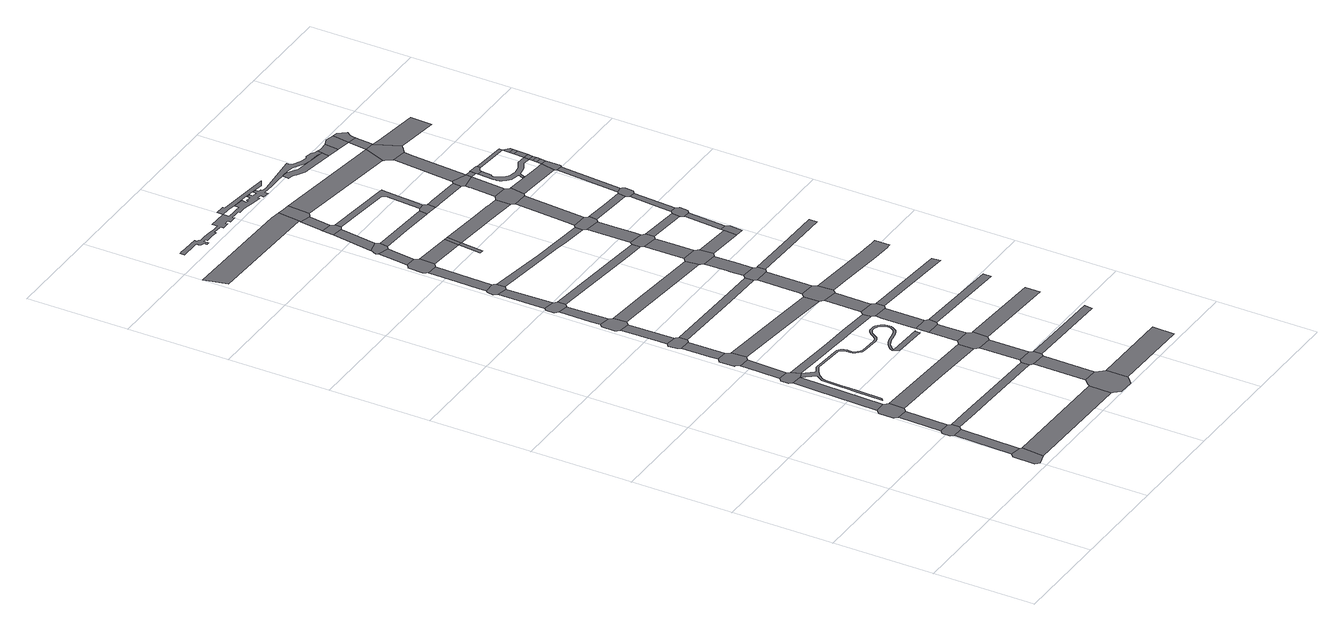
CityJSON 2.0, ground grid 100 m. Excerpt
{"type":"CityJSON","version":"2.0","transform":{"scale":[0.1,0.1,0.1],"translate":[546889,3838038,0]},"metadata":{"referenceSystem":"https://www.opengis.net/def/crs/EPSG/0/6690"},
"CityObjects":{
"road1":{"type":"Road","geometry":[{"type":"MultiSurface","lod":"1","boundaries":[[[0,1,2,3,4,5,6,7,8,9,10]]]}]},
"road2":{"type":"Road","attributes":{"RoadStructureAttribute.sectionType":"1"},"geometry":[{"type":"MultiSurface","lod":"1","boundaries":[[[11,0,10,12,13]]]}]},
"road3":{"type":"Road","geometry":[{"type":"MultiSurface","lod":"1","boundaries":[[[14,15,16,17,18,11,13,19,20,21,22,23,24,25]]]}]},
"road4":{"type":"Road","attributes":{"RoadStructureAttribute.sectionType":"1"},"geometry":[{"type":"MultiSurface","lod":"1","boundaries":[[[26,27,14,25,28]]]}]},
"road5":{"type":"Road","geometry":[{"type":"MultiSurface","lod":"1","boundaries":[[[29,30,31,32,33,26,28,34,35,36,37,38,39]]]}]},
"road6":{"type":"Road","attributes":{"RoadStructureAttribute.sectionType":"1"},"geometry":[{"type":"MultiSurface","lod":"1","boundaries":[[[40,41,29,39,42,43]]]}]},
"road7":{"type":"Road","attributes":{"RoadStructureAttribute.sectionType":"1"},"geometry":[{"type":"MultiSurface","lod":"1","boundaries":[[[9,8,44,45]]]}]},
"road8":{"type":"Road","geometry":[{"type":"MultiSurface","lod":"1","boundaries":[[[46,47,48,49,50,40,43,51,52,53,54,55,56]]]}]},
"road9":{"type":"Road","attributes":{"RoadStructureAttribute.sectionType":"1"},"geometry":[{"type":"MultiSurface","lod":"1","boundaries":[[[57,58,46,56,59]]]}]},
"road10":{"type":"Road","attributes":{"RoadStructureAttribute.sectionType":"1"},"geometry":[{"type":"MultiSurface","lod":"1","boundaries":[[[60,61,22,21,62,63,64,65]]]}]},
"road11":{"type":"Road","geometry":[{"type":"MultiSurface","lod":"1","boundaries":[[[66,67,68,69,70,71,72,57,59,73,74,75,76,77,78]]]}]},
"road12":{"type":"Road","attributes":{"RoadStructureAttribute.sectionType":"1"},"geometry":[{"type":"MultiSurface","lod":"1","boundaries":[[[79,80,66,78,81]]]}]},
"road13":{"type":"Road","attributes":{"RoadStructureAttribute.sectionType":"1"},"geometry":[{"type":"MultiSurface","lod":"1","boundaries":[[[82,83,84,85,37,36,86,87,88,89]]]}]},
"road14":{"type":"Road","geometry":[{"type":"MultiSurface","lod":"1","boundaries":[[[90,91,92,93,94,95,96,79,81,97,98,99,100,101,102,103]]]}]},
"road15":{"type":"Road","attributes":{"RoadStructureAttribute.sectionType":"1"},"geometry":[{"type":"MultiSurface","lod":"1","boundaries":[[[104,105,106,90,103,107]]]}]},
"road16":{"type":"Road","attributes":{"RoadStructureAttribute.sectionType":"1"},"geometry":[{"type":"MultiSurface","lod":"1","boundaries":[[[108,109,110,111,112,113,114,115,116,117,118,119,120,121,122,123,124,125,126,127,128,129,130,131,132,133,134,135,136,137,138,139,140,141,142,143,144,145,146,147,148,149,150,151,152,153,154,155,156,157,158,159,160,161,162,163,164,165,166,167,168,169,170,171,172,173,174,175,176,177,178,179,180,181,182,183,184,185,186,187,188,189,190,191,192,193,194,195,196,197,198,199,200,201,202,203,204,205,206,207,208,209,210,211,212,213,214,215,216,217,218,219,220,221,222,223,224,225,51,43]]]}]},
"road17":{"type":"Road","geometry":[{"type":"MultiSurface","lod":"1","boundaries":[[[226,227,228,229,230,231,104,107,232,233,234,235,236,237]]]}]},
"road18":{"type":"Road","geometry":[{"type":"MultiSurface","lod":"1","boundaries":[[[238,239,240,45,44,241,242,243,244,245,246,247,248,249]]]}]},
"road19":{"type":"Road","attributes":{"RoadStructureAttribute.sectionType":"1"},"geometry":[{"type":"MultiSurface","lod":"1","boundaries":[[[250,251,226,237,252]]]}]},
"road20":{"type":"Road","attributes":{"RoadStructureAttribute.sectionType":"1"},"geometry":[{"type":"MultiSurface","lod":"1","boundaries":[[[253,254,255,256,257,258,54,53,259,260,261,262,263,264,265,266,267]]]}]},
"road21":{"type":"Road","geometry":[{"type":"MultiSurface","lod":"1","boundaries":[[[268,269,270,250,252,271,272,273]]]}]},
"road22":{"type":"Road","attributes":{"RoadStructureAttribute.sectionType":"1"},"geometry":[{"type":"MultiSurface","lod":"1","boundaries":[[[274,238,249,275]]]}]},
"road23":{"type":"Road","attributes":{"RoadStructureAttribute.sectionType":"1"},"geometry":[{"type":"MultiSurface","lod":"1","boundaries":[[[276,268,273,277]]]}]},
"road24":{"type":"Road","geometry":[{"type":"MultiSurface","lod":"1","boundaries":[[[278,65,64,279,274,275,280,281,282,283,284]]]}]},
"road25":{"type":"Road","attributes":{"RoadStructureAttribute.sectionType":"1"},"geometry":[{"type":"MultiSurface","lod":"1","boundaries":[[[285,76,75,286,287,288]]]}]},
"road26":{"type":"Road","geometry":[{"type":"MultiSurface","lod":"1","boundaries":[[[289,290,291,292,293,294,295,276,277,296,297,298]]]}]},
"road27":{"type":"Road","attributes":{"RoadStructureAttribute.sectionType":"1"},"geometry":[{"type":"MultiSurface","lod":"1","boundaries":[[[299,278,284,300]]]}]},
"road28":{"type":"Road","attributes":{"RoadStructureAttribute.sectionType":"1"},"geometry":[{"type":"MultiSurface","lod":"1","boundaries":[[[301,302,303,304,305,291,290,306]]]}]},
"road29":{"type":"Road","geometry":[{"type":"MultiSurface","lod":"1","boundaries":[[[307,308,89,88,299,300,309,310,311,312]]]}]},
"road30":{"type":"Road","attributes":{"RoadStructureAttribute.sectionType":"1"},"geometry":[{"type":"MultiSurface","lod":"1","boundaries":[[[313,100,99,314,315,316]]]}]},
"road31":{"type":"Road","attributes":{"function":"3","RoadStructureAttribute.sectionType":"1"},"geometry":[{"type":"MultiSurface","lod":"1","boundaries":[[[317,318,319,320,321]]]}]},
"road32":{"type":"Road","attributes":{"RoadStructureAttribute.sectionType":"1"},"geometry":[{"type":"MultiSurface","lod":"1","boundaries":[[[322,323,307,312,324,325]]]}]},
"road33":{"type":"Road","geometry":[{"type":"MultiSurface","lod":"1","boundaries":[[[326,327,328,329,330,331,332,333,301,306,334,335,336,337,338]]]}]},
"road34":{"type":"Road","attributes":{"RoadStructureAttribute.sectionType":"1"},"geometry":[{"type":"MultiSurface","lod":"1","boundaries":[[[246,245,339,340]]]}]},
"road35":{"type":"Road","geometry":[{"type":"MultiSurface","lod":"1","boundaries":[[[341,322,325,342,343,344]]]}]},
"road36":{"type":"Road","attributes":{"RoadStructureAttribute.sectionType":"1"},"geometry":[{"type":"MultiSurface","lod":"1","boundaries":[[[345,235,234,346,347,348]]]}]},
"road37":{"type":"Road","attributes":{"RoadStructureAttribute.sectionType":"1"},"geometry":[{"type":"MultiSurface","lod":"1","boundaries":[[[349,350,351,341,344,352]]]}]},
"road38":{"type":"Road","attributes":{"RoadStructureAttribute.sectionType":"1"},"geometry":[{"type":"MultiSurface","lod":"1","boundaries":[[[353,354,355,326,338,356,357]]]}]},
"road39":{"type":"Road","geometry":[{"type":"MultiSurface","lod":"1","boundaries":[[[358,359,267,266,349,352,360,361,362,363,364,365]]]}]},
"road40":{"type":"Road","geometry":[{"type":"MultiSurface","lod":"1","boundaries":[[[366,367,368,369,370,353,357,371,372,373]]]}]},
"road41":{"type":"Road","attributes":{"RoadStructureAttribute.sectionType":"1"},"geometry":[{"type":"MultiSurface","lod":"1","boundaries":[[[374,375,376,272,271,377,378,379,380]]]}]},
"road42":{"type":"Road","attributes":{"RoadStructureAttribute.sectionType":"1"},"geometry":[{"type":"MultiSurface","lod":"1","boundaries":[[[381,382,383,282,281,384,385]]]}]},
"road43":{"type":"Road","attributes":{"RoadStructureAttribute.sectionType":"1"},"geometry":[{"type":"MultiSurface","lod":"1","boundaries":[[[386,387,358,365,388,389]]]}]},
"road44":{"type":"Road","attributes":{"RoadStructureAttribute.sectionType":"1"},"geometry":[{"type":"MultiSurface","lod":"1","boundaries":[[[336,335,390,391]]]}]},
"road45":{"type":"Road","attributes":{"RoadStructureAttribute.sectionType":"1"},"geometry":[{"type":"MultiSurface","lod":"1","boundaries":[[[392,393,368,367,394,395]]]}]},
"road46":{"type":"Road","geometry":[{"type":"MultiSurface","lod":"1","boundaries":[[[396,397,288,287,398,386,389,399,400,401,402,403]]]}]},
"road47":{"type":"Road","attributes":{"RoadStructureAttribute.sectionType":"1"},"geometry":[{"type":"MultiSurface","lod":"1","boundaries":[[[404,405,298,297,406,407,408,409,410,411,412]]]}]},
"road48":{"type":"Road","attributes":{"RoadStructureAttribute.sectionType":"1"},"geometry":[{"type":"MultiSurface","lod":"1","boundaries":[[[390,413,414,415,416,417,418]]]}]},
"road49":{"type":"Road","attributes":{"RoadStructureAttribute.sectionType":"1"},"geometry":[{"type":"MultiSurface","lod":"1","boundaries":[[[310,309,419,420,421]]]}]},
"road50":{"type":"Road","geometry":[{"type":"MultiSurface","lod":"1","boundaries":[[[422,423,424,392,395,425,426,427,428,429,430,431]]]}]},
"road51":{"type":"Road","attributes":{"RoadStructureAttribute.sectionType":"1"},"geometry":[{"type":"MultiSurface","lod":"1","boundaries":[[[432,433,434,396,403,435]]]}]},
"road52":{"type":"Road","geometry":[{"type":"MultiSurface","lod":"1","boundaries":[[[391,390,418,436]]]}]},
"road53":{"type":"Road","attributes":{"RoadStructureAttribute.sectionType":"1"},"geometry":[{"type":"MultiSurface","lod":"1","boundaries":[[[437,438,422,431,439]]]}]},
"road54":{"type":"Road","geometry":[{"type":"MultiSurface","lod":"1","boundaries":[[[440,441,442,316,315,443,444,432,435,445,446,447,448,449]]]}]},
"road55":{"type":"Road","attributes":{"RoadStructureAttribute.sectionType":"1"},"geometry":[{"type":"MultiSurface","lod":"1","boundaries":[[[450,343,342,451,452]]]}]},
"road56":{"type":"Road","attributes":{"RoadStructureAttribute.sectionType":"1"},"geometry":[{"type":"MultiSurface","lod":"1","boundaries":[[[373,372,453,454,455,456,457]]]}]},
"road57":{"type":"Road","geometry":[{"type":"MultiSurface","lod":"1","boundaries":[[[458,459,321,320,437,439,460,461,462,463]]]}]},
"road58":{"type":"Road","attributes":{"RoadStructureAttribute.sectionType":"1"},"geometry":[{"type":"MultiSurface","lod":"1","boundaries":[[[464,465,466,467,468,469,470,440,449,471,472,473]]]}]},
"road59":{"type":"Road","geometry":[{"type":"MultiSurface","lod":"1","boundaries":[[[474,475,348,347,476,464,473,477,478,479,480,481,482]]]}]},
"road60":{"type":"Road","geometry":[{"type":"MultiSurface","lod":"1","boundaries":[[[483,484,485,486,487,488,489,490,491,492,493,494,495,496,497,498,499,500,501,502,503,504,505,506,507,508,509,510,511,512,513,514,515,516,517,518,519,520,521,522,523,524,525,526,527,528,529,530,531,532,533,534,535,536,537,538,539,540,541,542,543,544,545,546,547,548,549,550,551,552,553,554,555,556,557,558,559,560,561,562,563,564,565,566,567,568,569,570,571,572,573,574,575,576,577,578,579,580,581,582,583,584,585]]]}]},
"road61":{"type":"Road","attributes":{"RoadStructureAttribute.sectionType":"1"},"geometry":[{"type":"MultiSurface","lod":"1","boundaries":[[[362,361,586,587]]]}]},
"road62":{"type":"Road","attributes":{"RoadStructureAttribute.sectionType":"1"},"geometry":[{"type":"MultiSurface","lod":"1","boundaries":[[[588,589,590,428,427,591,592,593,594,595]]]}]},
"road63":{"type":"Road","geometry":[{"type":"MultiSurface","lod":"1","boundaries":[[[585,596,597,598,599,600,601,602,603,604,605,606,607,608]]]}]},
"road64":{"type":"Road","attributes":{"RoadStructureAttribute.sectionType":"1"},"geometry":[{"type":"MultiSurface","lod":"1","boundaries":[[[609,610,611,612,474,482,613,614,615]]]}]},
"road65":{"type":"Road","attributes":{"RoadStructureAttribute.sectionType":"1"},"geometry":[{"type":"MultiSurface","lod":"1","boundaries":[[[616,617,618,619,620,436,418,621,622,623,624]]]}]},
"road66":{"type":"Road","geometry":[{"type":"MultiSurface","lod":"1","boundaries":[[[625,626,627,380,379,609,615,628,629,630,631,632]]]}]},
"road67":{"type":"Road","attributes":{"RoadStructureAttribute.sectionType":"1"},"geometry":[{"type":"MultiSurface","lod":"1","boundaries":[[[633,634,635,636,400,399,637,638,639,640,641,642,643]]]}]},
"road68":{"type":"Road","attributes":{"RoadStructureAttribute.sectionType":"1"},"geometry":[{"type":"MultiSurface","lod":"1","boundaries":[[[644,645,646,647,648,625,632,649,650,651,652]]]}]},
"road69":{"type":"Road","geometry":[{"type":"MultiSurface","lod":"1","boundaries":[[[653,595,594,654,457,456,655,656,657,658]]]}]},
"road70":{"type":"Road","attributes":{"RoadStructureAttribute.sectionType":"1"},"geometry":[{"type":"MultiSurface","lod":"1","boundaries":[[[479,478,659,660]]]}]},
"road71":{"type":"Road","geometry":[{"type":"MultiSurface","lod":"1","boundaries":[[[661,662,663,412,411,664,644,652,665,666,667,668]]]}]},
"road72":{"type":"Road","attributes":{"RoadStructureAttribute.sectionType":"1"},"geometry":[{"type":"MultiSurface","lod":"1","boundaries":[[[669,447,446,670,671,672]]]}]},
"road73":{"type":"Road","attributes":{"RoadStructureAttribute.sectionType":"1"},"geometry":[{"type":"MultiSurface","lod":"1","boundaries":[[[630,629,673,674]]]}]},
"road74":{"type":"Road","attributes":{"RoadStructureAttribute.sectionType":"1"},"geometry":[{"type":"MultiSurface","lod":"1","boundaries":[[[675,676,661,668,677]]]}]},
"road75":{"type":"Road","attributes":{"RoadStructureAttribute.sectionType":"1"},"geometry":[{"type":"MultiSurface","lod":"1","boundaries":[[[678,679,658,657,680,681,682,683,684]]]}]},
"road76":{"type":"Road","geometry":[{"type":"MultiSurface","lod":"1","boundaries":[[[685,660,659,686,687,688,689]]]}]},
"road77":{"type":"Road","attributes":{"function":"3","RoadStructureAttribute.sectionType":"1"},"geometry":[{"type":"MultiSurface","lod":"1","boundaries":[[[463,462,690,691]]]}]},
"road78":{"type":"Road","attributes":{"RoadStructureAttribute.sectionType":"1"},"geometry":[{"type":"MultiSurface","lod":"1","boundaries":[[[692,693,685,689,694,695]]]}]},
"road79":{"type":"Road","geometry":[{"type":"MultiSurface","lod":"1","boundaries":[[[696,697,698,624,623,699,675,677,700,701,702,703,704]]]}]},
"road80":{"type":"Road","attributes":{"RoadStructureAttribute.sectionType":"1"},"geometry":[{"type":"MultiSurface","lod":"1","boundaries":[[[705,706,666,665,707,708,709]]]}]},
"road81":{"type":"Road","geometry":[{"type":"MultiSurface","lod":"1","boundaries":[[[710,711,674,673,712,692,695,713,714,715,716]]]}]},
"road82":{"type":"Road","attributes":{"RoadStructureAttribute.sectionType":"1"},"geometry":[{"type":"MultiSurface","lod":"1","boundaries":[[[717,718,719,720,721,722,723,724,544,725,726,727,728,729,730,731,732,733,554]]]}]},
"road83":{"type":"Road","attributes":{"RoadStructureAttribute.sectionType":"1"},"geometry":[{"type":"MultiSurface","lod":"1","boundaries":[[[734,735,736,737,738,696,704]]]}]},
"road84":{"type":"Road","geometry":[{"type":"MultiSurface","lod":"1","boundaries":[[[739,740,684,683,736,735,741]]]}]},
"road85":{"type":"Road","attributes":{"RoadStructureAttribute.sectionType":"1"},"geometry":[{"type":"MultiSurface","lod":"1","boundaries":[[[742,743,710,716,744,745]]]}]},
"road86":{"type":"Road","attributes":{"RoadStructureAttribute.sectionType":"1"},"geometry":[{"type":"MultiSurface","lod":"1","boundaries":[[[741,735,746,747]]]}]},
"road87":{"type":"Road","geometry":[{"type":"MultiSurface","lod":"1","boundaries":[[[748,749,750,751,752,709,708,753,754,742,745,755,756,757]]]}]},
"road88":{"type":"Road","attributes":{"RoadStructureAttribute.sectionType":"1"},"geometry":[{"type":"MultiSurface","lod":"1","boundaries":[[[758,759,760,739,741,761,762,763]]]}]},
"road89":{"type":"Road","attributes":{"RoadStructureAttribute.sectionType":"1"},"geometry":[{"type":"MultiSurface","lod":"1","boundaries":[[[764,765,702,701,766,767,768,769]]]}]},
"road90":{"type":"Road","geometry":[{"type":"MultiSurface","lod":"1","boundaries":[[[770,771,747,746,772,773,774,775,776,777,778,779,780]]]}]},
"road91":{"type":"Road","geometry":[{"type":"MultiSurface","lod":"1","boundaries":[[[781,555,554,733,782,783]]]}]},
"road92":{"type":"Road","attributes":{"RoadStructureAttribute.sectionType":"1"},"geometry":[{"type":"MultiSurface","lod":"1","boundaries":[[[784,785,786,750,749,787]]]}]},
"road93":{"type":"Road","attributes":{"RoadStructureAttribute.sectionType":"1"},"geometry":[{"type":"MultiSurface","lod":"1","boundaries":[[[772,788,789,790,791,792,793,794,795,796,797,798,799,800,801,802,803,804,805,806,807,808,809,810,811,812,813,814,815,816,817,818,819,820,821,822,823,824,825,826,827,773]]]}]},
"road94":{"type":"Road","geometry":[{"type":"MultiSurface","lod":"1","boundaries":[[[691,690,828,758,763,829,830,831,832,833]]]}]},
"road95":{"type":"Road","attributes":{"RoadStructureAttribute.sectionType":"1"},"geometry":[{"type":"MultiSurface","lod":"1","boundaries":[[[834,783,782,835,836]]]}]},
"road96":{"type":"Road","attributes":{"RoadStructureAttribute.sectionType":"1"},"geometry":[{"type":"MultiSurface","lod":"1","boundaries":[[[835,691,833,837,838]]]}]},
"road97":{"type":"Road","geometry":[{"type":"MultiSurface","lod":"1","boundaries":[[[769,768,839,784,787,840,841,842,843]]]}]},
"road98":{"type":"Road","attributes":{"RoadStructureAttribute.sectionType":"1"},"geometry":[{"type":"MultiSurface","lod":"1","boundaries":[[[844,780,779,845,846]]]}]},
"road99":{"type":"Road","attributes":{"RoadStructureAttribute.sectionType":"1"},"geometry":[{"type":"MultiSurface","lod":"1","boundaries":[[[847,769,843,848]]]}]},
"road100":{"type":"Road","geometry":[{"type":"MultiSurface","lod":"1","boundaries":[[[849,847,848,850]]]}]},
"road101":{"type":"Road","geometry":[{"type":"MultiSurface","lod":"1","boundaries":[[[836,835,838,851,852,853,854,855]]]}]},
"road102":{"type":"Road","attributes":{"RoadStructureAttribute.sectionType":"1"},"geometry":[{"type":"MultiSurface","lod":"1","boundaries":[[[808,849,850,856]]]}]},
"road103":{"type":"Road","geometry":[{"type":"MultiSurface","lod":"1","boundaries":[[[809,808,856,857]]]}]},
"road104":{"type":"Road","attributes":{"RoadStructureAttribute.sectionType":"1"},"geometry":[{"type":"MultiSurface","lod":"1","boundaries":[[[858,809,857,859]]]}]},
"road105":{"type":"Road","geometry":[{"type":"MultiSurface","lod":"1","boundaries":[[[860,858,859,861]]]}]},
"road106":{"type":"Road","attributes":{"RoadStructureAttribute.sectionType":"1"},"geometry":[{"type":"MultiSurface","lod":"1","boundaries":[[[845,862,863,860,861,864]]]}]},
"road107":{"type":"Road","attributes":{"function":"3","RoadStructureAttribute.sectionType":"1"},"geometry":[{"type":"MultiSurface","lod":"1","boundaries":[[[865,833,832,866,867]]]}]}
},
"vertices":[
[1012,352,0],[1006,348,0],[991,334,0],[976,320,0],[969,100,0],[989,80,0],[998,71,0],[1004,65,0],[1114,98,0],[1134,318,0],[1121,331,0],
[1027,926,0],[1121,340,0],[1136,925,0],
[1030,1062,0],[1025,1058,0],[1002,1035,0],[1000,956,0],[1021,932,0],[1141,930,0],[1145,934,0],[1165,953,0],[1165,1033,0],[1147,1054,0],[1145,1056,0],[1141,1060,0],
[1042,1490,0],[1042,1489,0],[1152,1485,0],
[1049,1711,0],[1049,1710,0],[1012,1675,0],[1007,1526,0],[1013,1520,0],[1153,1486,0],[1185,1517,0],[1189,1520,0],[1193,1670,0],[1159,1708,0],[1158,1709,0],
[1074,2558,0],[1067,2331,0],[1170,2117,0],[1184,2547,0],
[2282,80,0],[2291,300,0],
[1079,2692,0],[1073,2687,0],[1047,2665,0],[1050,2586,0],[1069,2563,0],[1245,2572,0],[1214,2576,0],[1244,2574,0],[1209,2656,0],[1193,2680,0],[1188,2688,0],
[1091,3090,0],[1085,2897,0],[1199,3081,0],
[1866,1011,0],[1435,1025,0],[1433,945,0],[1625,939,0],[2328,917,0],[2329,997,0],
[1091,3309,0],[1086,3305,0],[1057,3281,0],[1053,3278,0],[1058,3129,0],[1062,3129,0],[1091,3096,0],[1205,3086,0],[1236,3110,0],[1239,3113,0],[1233,3261,0],[1201,3298,0],[1201,3304,0],
[1087,3672,0],[1089,3390,0],[1197,3666,0],
[2311,1614,0],[1875,1636,0],[1697,1645,0],[1195,1670,0],[1751,1493,0],[2312,1463,0],[2316,1463,0],[2315,1613,0],
[1084,3811,0],[1080,3807,0],[1075,3804,0],[1053,3787,0],[1065,3704,0],[1079,3683,0],[1082,3679,0],[1202,3671,0],[1206,3674,0],[1226,3693,0],[1227,3775,0],[1203,3795,0],[1200,3797,0],[1196,3800,0],
[1077,4273,0],[1077,4267,0],[1082,3894,0],[1188,4261,0],
[1275,2431,0],[1240,2378,0],[1230,2361,0],[1228,2333,0],[1222,2163,0],[1223,2113,0],[1219,2013,0],[1213,1747,0],[1234,1768,0],[1239,2012,0],[1243,2113,0],[1242,2163,0],[1248,2332,0],[1250,2355,0],[1257,2368,0],[1289,2417,0],[1343,2457,0],[1393,2485,0],[1409,2487,0],[1707,2465,0],[1717,2457,0],[1726,2447,0],[1735,2430,0],[1744,2402,0],[1744,2384,0],[1744,2366,0],[1747,2343,0],[1758,2320,0],[1775,2302,0],[1801,2282,0],[1830,2271,0],[2005,2261,0],[2027,2265,0],[2047,2273,0],[2064,2286,0],[2077,2305,0],[2090,2322,0],[2100,2344,0],[2109,2353,0],[2121,2361,0],[2133,2369,0],[2149,2374,0],[2167,2374,0],[2189,2371,0],[2207,2364,0],[2224,2354,0],[2239,2338,0],[2252,2315,0],[2258,2295,0],[2260,2278,0],[2259,2263,0],[2251,2243,0],[2242,2228,0],[2231,2214,0],[2214,2203,0],[2181,2190,0],[2116,2177,0],[2075,2169,0],[2039,2157,0],[2014,2144,0],[1997,2129,0],[1978,2114,0],[1959,2091,0],[1947,2066,0],[1976,2008,0],[2311,1991,0],[2316,2040,0],[2316,2042,0],[1971,2056,0],[1965,2058,0],[1976,2080,0],[1993,2099,0],[2009,2114,0],[2026,2127,0],[2047,2138,0],[2080,2150,0],[2120,2157,0],[2187,2171,0],[2224,2186,0],[2245,2199,0],[2258,2217,0],[2269,2234,0],[2278,2259,0],[2280,2279,0],[2278,2299,0],[2271,2323,0],[2255,2351,0],[2236,2370,0],[2216,2382,0],[2194,2391,0],[2168,2394,0],[2146,2394,0],[2125,2387,0],[2110,2378,0],[2096,2369,0],[2084,2356,0],[2072,2332,0],[2061,2316,0],[2050,2300,0],[2037,2290,0],[2021,2284,0],[2004,2281,0],[1834,2291,0],[1811,2300,0],[1788,2317,0],[1774,2331,0],[1766,2348,0],[1764,2367,0],[1764,2384,0],[1763,2408,0],[1754,2437,0],[1743,2459,0],[1731,2472,0],[1714,2484,0],[1409,2507,0],[1386,2505,0],[1332,2474,0],[1322,2477,0],
[1073,4466,0],[1060,4453,0],[1055,4447,0],[1045,4436,0],[1042,4309,0],[1055,4296,0],[1193,4265,0],[1211,4282,0],[1223,4292,0],[1214,4421,0],[1201,4433,0],[1184,4451,0],
[2358,374,0],[2308,320,0],[2304,314,0],[2297,65,0],[2349,10,0],[2499,6,0],[2557,61,0],[2574,77,0],[2575,295,0],[2561,311,0],[2558,314,0],[2509,371,0],
[1070,4880,0],[1072,4561,0],[1177,4864,0],
[2327,2569,0],[2167,2583,0],[2142,2585,0],[2064,2591,0],[1726,2616,0],[1210,2656,0],[1246,2574,0],[1421,2559,0],[1846,2528,0],[1867,2526,0],[1868,2526,0],[2065,2511,0],[2167,2503,0],[2330,2490,0],[2328,2570,0],
[1066,5017,0],[1037,4989,0],[1039,4908,0],[1208,4891,0],[1205,4970,0],[1178,4998,0],
[2358,890,0],[2510,881,0],
[1059,5479,0],[1167,5459,0],
[2358,1026,0],[2330,917,0],[2534,911,0],[2535,912,0],[2536,990,0],[2534,990,0],[2509,1022,0],
[1967,3187,0],[1866,3050,0],[2325,3004,0],[2321,3152,0],
[1178,5588,0],[1169,5599,0],[1059,5593,0],[1055,5587,0],[1041,5571,0],[1033,5510,0],[1056,5482,0],[1176,5468,0],[1197,5487,0],[1193,5569,0],
[2356,1428,0],[2507,1418,0],
[1069,6172,0],[1065,5946,0],[1064,5882,0],[1064,5881,0],[1060,5661,0],[1178,6166,0],
[2356,1646,0],[2319,1613,0],[2544,1453,0],[2547,1601,0],[2543,1601,0],[2506,1639,0],
[1880,3754,0],[1950,3671,0],[2337,3661,0],[2337,3743,0],
[1169,7786,0],[8,7819,0],[65,7596,0],[1240,7555,0],[1269,7775,0],
[2357,1926,0],[2356,1860,0],[2506,1860,0],[2506,1927,0],
[1086,6397,0],[1085,6392,0],[1049,6363,0],[1047,6362,0],[1038,6215,0],[1039,6213,0],[1056,6192,0],[1069,6176,0],[1183,6170,0],[1216,6198,0],[1223,6348,0],[1198,6383,0],[1194,6389,0],
[3377,66,0],[3383,284,0],
[2357,2056,0],[2530,1949,0],[2537,2028,0],[2507,2055,0],
[1701,4380,0],[1958,4228,0],[2327,4196,0],[2316,4328,0],
[2357,2460,0],[2357,2392,0],[2357,2096,0],[2507,2448,0],
[1123,6697,0],[1115,6628,0],[1102,6520,0],[1226,6629,0],[1231,6666,0],
[2358,2601,0],[2336,2579,0],[2529,2468,0],[2535,2473,0],[2536,2556,0],[2531,2556,0],[2511,2579,0],[2507,2584,0],
[1258,6794,0],[1251,6804,0],[1135,6780,0],[1109,6723,0],[1115,6712,0],[1244,6677,0],[1261,6691,0],[1274,6770,0],
[2171,4874,0],[2169,4874,0],[1871,4904,0],[2163,4794,0],[2322,4778,0],[2327,4778,0],[2325,4858,0],
[3124,972,0],[3116,972,0],[3037,975,0],[3385,886,0],[3393,964,0],
[2357,2966,0],[2358,2615,0],[2507,2597,0],[2507,2946,0],
[1587,6164,0],[1601,6311,0],
[1190,7185,0],[1136,6790,0],[1288,7081,0],[1301,7170,0],
[2357,3187,0],[2323,3154,0],[2326,3003,0],[2541,2982,0],[2533,3133,0],[2525,3143,0],[2508,3173,0],[2507,3175,0],
[1777,5485,0],[1243,5561,0],[1209,5485,0],[1210,5485,0],[1930,5394,0],[2085,5374,0],[2086,5374,0],[2316,5345,0],[2321,5422,0],
[1586,6160,0],[1565,5938,0],[1583,5936,0],[1602,5934,0],[1624,6156,0],[1624,6160,0],
[3396,1409,0],[3396,1408,0],[3395,1558,0],
[1206,7302,0],[1202,7269,0],[1200,7259,0],[1306,7174,0],[1333,7190,0],[1336,7192,0],[1340,7252,0],[1337,7252,0],[1323,7274,0],[1315,7287,0],
[2363,3633,0],[2359,3262,0],[2358,3244,0],[2512,3631,0],
[1639,6308,0],
[1238,7540,0],[1210,7325,0],[1346,7510,0],
[2364,3773,0],[2357,3765,0],[2339,3745,0],[2339,3661,0],[2358,3639,0],[2540,3656,0],[2541,3657,0],[2540,3736,0],[2539,3736,0],[2512,3764,0],
[2547,2027,0],[3400,1897,0],[3403,1977,0],
[1264,6691,0],[1564,6669,0],[1566,6669,0],[1887,6645,0],[1893,6724,0],
[1339,7766,0],[1320,7769,0],[1351,7514,0],[1355,7516,0],[1388,7540,0],[1408,7758,0],
[2358,4159,0],[2358,4151,0],[2359,4076,0],[2360,4013,0],[2361,3996,0],[2362,3939,0],[2362,3903,0],[2510,3953,0],[2510,4027,0],[2509,4145,0],
[2355,4358,0],[2327,4336,0],[2336,4185,0],[2537,4167,0],[2549,4176,0],[2533,4307,0],[2526,4319,0],[2519,4328,0],[2507,4347,0],
[828,8185,0],[826,8132,0],[765,8133,0],[700,8142,0],[665,8146,0],[614,8146,0],[555,8146,0],[551,8154,0],[545,8161,0],[536,8166,0],[524,8168,0],[524,8191,0],[321,8198,0],[320,8204,0],[287,8199,0],[285,8156,0],[457,8151,0],[488,8150,0],[486,8140,0],[486,8127,0],[489,8117,0],[494,8108,0],[502,8101,0],[513,8097,0],[523,8097,0],[530,8097,0],[529,8067,0],[549,8067,0],[550,8116,0],[581,8116,0],[581,8095,0],[662,8095,0],[694,8092,0],[723,8089,0],[726,8109,0],[757,8104,0],[826,8102,0],[826,8071,0],[896,8069,0],[896,8095,0],[940,8094,0],[939,8067,0],[1009,8064,0],[1010,8090,0],[1048,8086,0],[1111,8088,0],[1111,8066,0],[1136,8068,0],[1164,8068,0],[1203,8064,0],[1301,8043,0],[1339,8036,0],[1382,8031,0],[1390,8030,0],[1392,8050,0],[1433,8045,0],[1429,8013,0],[1493,8006,0],[1497,8039,0],[1607,8034,0],[1708,8035,0],[1800,8034,0],[1817,8038,0],[1883,8036,0],[1953,8024,0],[1993,8004,0],[2064,7963,0],[2129,7946,0],[2153,7945,0],[2185,7943,0],[2230,7937,0],[2287,7914,0],[2297,7965,0],[2266,7974,0],[2237,7997,0],[2174,8009,0],[2147,7993,0],[2077,8011,0],[2020,8045,0],[1993,8070,0],[1994,8102,0],[1564,8065,0],[1512,8068,0],[1513,8089,0],[1482,8092,0],[1485,8125,0],[1452,8129,0],[1448,8095,0],[1394,8102,0],[1397,8135,0],[1364,8139,0],[1360,8107,0],[1311,8114,0],[1308,8095,0],[1279,8100,0],[1285,8148,0],[1183,8161,0],[1176,8116,0],[1137,8119,0],[1067,8118,0],[1038,8119,0],[1010,8122,0],[1011,8179,0],
[3409,2406,0],[3403,2489,0],
[2021,7124,0],[2025,7177,0],[2003,7180,0],[1669,7156,0],[1936,7128,0],[1957,7092,0],[1927,6742,0],[1991,6748,0],
[1094,8175,0],[1159,8171,0],[1341,8150,0],[1522,8128,0],[1568,8115,0],[1643,8156,0],[1612,8160,0],[1503,8173,0],[1355,8191,0],[1118,8216,0],[1105,8230,0],[1105,8239,0],[1014,8241,0],
[2350,4746,0],[2350,4737,0],[2351,4673,0],[2352,4541,0],[2504,4543,0],[2502,4674,0],[2501,4730,0],
[2254,6250,0],[2253,6250,0],[2033,6270,0],[2032,6270,0],[1767,6295,0],[2010,6125,0],[2086,6118,0],[2371,6091,0],[2372,6239,0],
[2350,4889,0],[2345,4883,0],[2331,4866,0],[2510,4737,0],[2531,4755,0],[2530,4837,0],[2514,4852,0],[2499,4867,0],
[3368,3062,0],[3239,3066,0],[3221,3068,0],[2705,3116,0],[2569,2979,0],[2691,2967,0],[3189,2919,0],[3370,2911,0],[3381,2911,0],[3410,2910,0],[3410,3061,0],
[2344,5314,0],[2346,5170,0],[2347,5032,0],[2349,4938,0],[2349,4937,0],[2499,4910,0],[2499,4940,0],[2498,5097,0],[2495,5297,0],
[1999,6739,0],[1918,6737,0],[1964,6639,0],[1992,6637,0],[2013,6635,0],[2019,6715,0],
[2898,4145,0],[2910,4274,0],
[2350,5442,0],[2341,5436,0],[2323,5423,0],[2320,5345,0],[2526,5322,0],[2532,5401,0],[2528,5402,0],[2499,5430,0],
[2981,3727,0],[2980,3647,0],[3423,3638,0],[3424,3719,0],
[2921,4719,0],[2926,4800,0],
[2398,6057,0],[2357,5522,0],[2547,6049,0],
[2081,6711,0],[2058,6712,0],[2059,6632,0],[2075,6631,0],[2413,6605,0],[2414,6605,0],[2418,6686,0],
[2912,4305,0],[2988,4137,0],[3000,4266,0],[2986,4286,0],[2976,4300,0],
[2441,7402,0],[2528,7614,0],
[2942,4683,0],[2942,4679,0],[3005,4678,0],[3005,4680,0],
[2416,6269,0],[2414,6268,0],[2374,6240,0],[2372,6090,0],[2573,6071,0],[2576,6073,0],[2598,6218,0],[2596,6219,0],[2564,6258,0],
[2801,5379,0],[2799,5379,0],[2795,5299,0],[2965,5285,0],[2976,5364,0],
[2954,4824,0],[2946,4817,0],[2933,4698,0],[3034,4706,0],[3042,4788,0],[3026,4808,0],[3017,4820,0],
[1996,7959,0],[1976,7962,0],[1959,7970,0],[1916,7997,0],[1891,8013,0],[1868,8023,0],[1841,8030,0],[1825,8031,0],[1794,7971,0],[1814,7968,0],[1834,7962,0],[1857,7949,0],[1877,7936,0],[1926,7906,0],[1955,7893,0],[1983,7888,0],[2276,7843,0],
[2585,6526,0],[2591,6600,0],[2438,6573,0],[2435,6537,0],[2434,6529,0],
[2447,6712,0],[2419,6688,0],[2595,6658,0],
[2989,5253,0],[2963,4927,0],[3016,4821,0],[3049,5244,0],
[2653,6596,0],[2658,6653,0],
[3070,5376,0],[3061,5388,0],[2999,5381,0],[2989,5372,0],[2980,5364,0],[2969,5279,0],[2980,5264,0],[3060,5255,0],[3080,5273,0],[3086,5353,0],
[2496,7323,0],[2495,7317,0],[2490,7246,0],[2637,7207,0],[2639,7235,0],[2644,7299,0],
[3049,6176,0],[3011,6179,0],[2668,6064,0],[2669,6064,0],[3034,6029,0],[3070,6174,0],
[2758,6650,0],[2658,6658,0],[2656,6579,0],[2705,6568,0],[2709,6580,0],[2716,6590,0],[2723,6596,0],[2736,6603,0],[2755,6607,0],[2763,6607,0],[2758,6642,0],
[2333,7954,0],[2409,7823,0],[2423,7960,0],
[3050,6011,0],[3050,6009,0],[3010,5509,0],[3110,6002,0],
[2650,6491,0],[2645,6418,0],[2645,6395,0],[2646,6382,0],[2649,6371,0],[2653,6360,0],[2665,6339,0],[2688,6309,0],[2726,6282,0],[2789,6263,0],[2814,6259,0],[2790,6208,0],[2817,6206,0],[2839,6260,0],[2865,6261,0],[2888,6264,0],[2929,6276,0],[2964,6293,0],[2990,6308,0],[2998,6313,0],[3078,6306,0],[3081,6355,0],[2988,6364,0],[2965,6351,0],[2940,6336,0],[2912,6322,0],[2878,6313,0],[2861,6310,0],[2838,6310,0],[2811,6313,0],[2785,6320,0],[2762,6332,0],[2745,6346,0],[2717,6376,0],[2694,6407,0],[2688,6419,0],[2685,6432,0],[2684,6445,0],[2685,6455,0],[2698,6466,0],
[2453,7385,0],[2705,7351,0],[2720,7363,0],[2718,7379,0],[2724,7366,0],[2624,7602,0],
[2486,7988,0],[2551,7800,0],[2575,7969,0],
[2625,7625,0],[2644,7784,0],
[3046,6016,0],[3112,6004,0],[3123,6014,0],[3128,6019,0],[3128,6168,0],
[3066,6616,0],[3095,6578,0],[3096,6613,0],
[3073,6225,0],[3131,6219,0],
[3076,6266,0],[3134,6261,0],
[2649,7832,0],[2652,7840,0],[2656,7848,0],[2686,7887,0],[2623,7959,0],
[3137,6300,0],
[3140,6349,0],
[3088,6459,0],[3146,6454,0],
[3091,6506,0],[3149,6501,0],
[3094,6549,0],[3093,6536,0],[3151,6532,0],
[2696,7589,0],[3151,7311,0],[3161,7529,0]
]}
